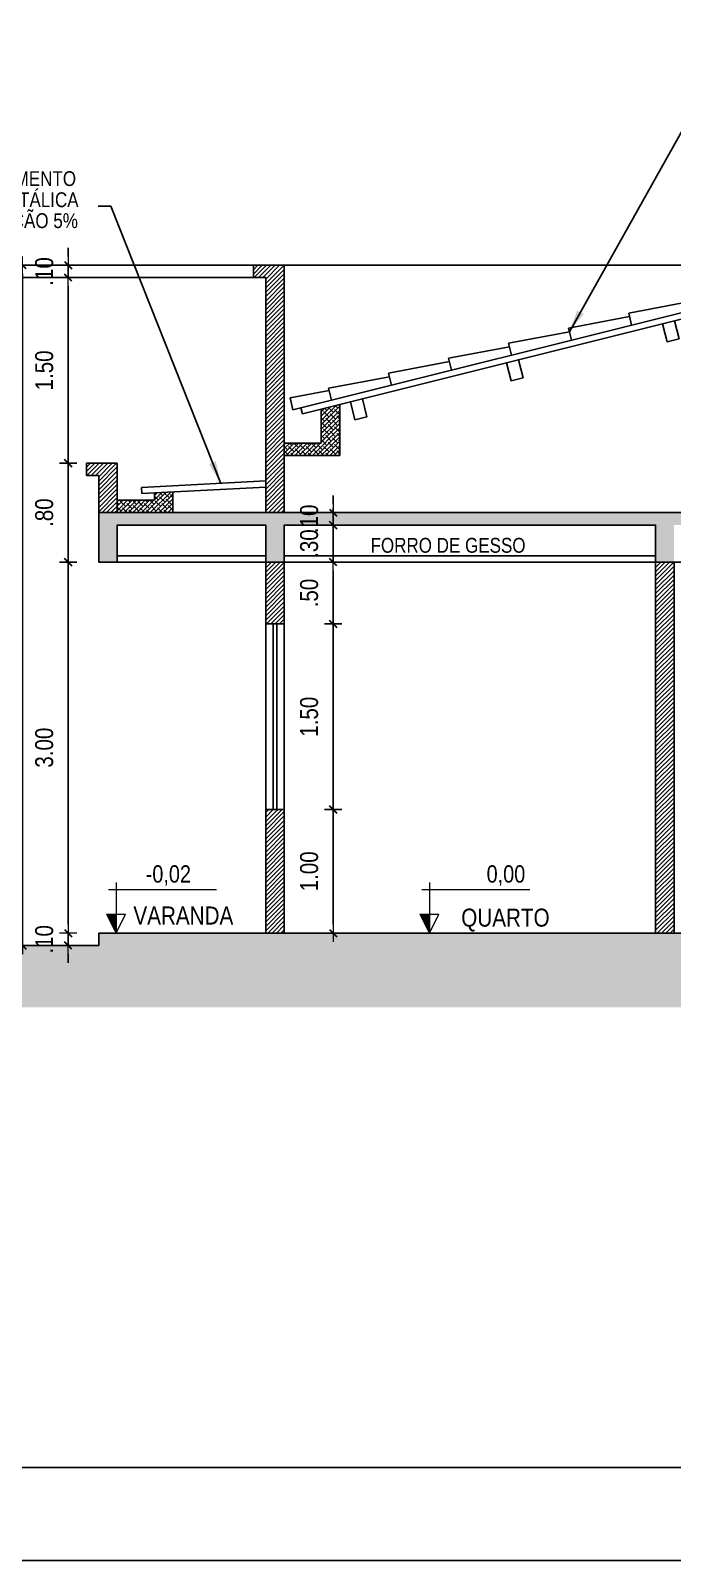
# Model space of a CAD drawing. Header units: millimetres. Extents: x -6300 to 1991, y -4770 to 4545.
# Drawn here: x 1430.49 to 1435.68, y 90.19 to 102.56 of the extents above; entities that cross this region are included whole.
import ezdxf
from ezdxf.enums import TextEntityAlignment as Align

# ---------------------------------------------------------------- set-up
doc = ezdxf.new("R2010")
doc.units = ezdxf.units.MM
doc.header["$LTSCALE"] = 20
doc.header["$MEASUREMENT"] = 0
doc.layers.get('0').update_dxf_attribs({"linetype": 'CONTINUOUS'})
doc.layers.get('DEFPOINTS').update_dxf_attribs({"linetype": 'CONTINUOUS'})
for name, color, linetype in [('COBERTA', 6, 'CONTINUOUS'), ('COTA', 7, 'CONTINUOUS'), ('E-txt-g', 3, 'CONTINUOUS')]:
    doc.layers.add(name, color=color, linetype=linetype)
for name, color, linetype, lineweight in [('E-Cta-W', 7, 'CONTINUOUS', 20), ('E-Pen-C', 4, 'CONTINUOUS', 15), ('E-Pen-G', 3, 'CONTINUOUS', 30), ('E-Txt-W', 7, 'CONTINUOUS', 20)]:
    doc.layers.add(name, color=color, linetype=linetype, lineweight=lineweight)
doc.styles.add('F2', font='ARIALN.TTF')
doc.styles.add('REG60', font='romans.shx', dxfattribs={"width": 0.8, "height": 0.15})
doc.styles.add('REG80', font='romans.shx', dxfattribs={"width": 0.8, "height": 0.2})
doc.dimstyles.new('DIMENSION-1', dxfattribs={"dimtxt": 0.145, "dimasz": 0.07, "dimexe": 1, "dimexo": 0, "dimgap": 0.12, "dimtad": 1, "dimzin": 7, "dimdsep": 46, "dimtxsty": 'F2', "dimblk1": 'TRACO', "dimblk2": 'TRACO', "dimsah": 1, "dimcen": 1, "dimse1": 1, "dimse2": 1, "dimclrd": 4, "dimclre": 256, "dimclrt": 4, "dimadec": 8, "dimazin": 0, "dimtfac": 1, "dimtix": 1, "dimtmove": 2, "dimatfit": 3, "dimldrblk": 'TRACO', "dimfxl": 1, "dimtolj": 1, "dimtzin": 0, "dimarcsym": 0})
doc.dimstyles.get("Standard").update_dxf_attribs({"dimtxt": 0.18, "dimasz": 0.18, "dimexe": 0.18, "dimexo": 0.0625, "dimgap": 0.09, "dimtad": 0, "dimtih": 1, "dimtoh": 1, "dimdec": 4, "dimzin": 0, "dimdsep": 46, "dimtxsty": 'Standard', "dimcen": 0.09, "dimadec": 0, "dimazin": 0, "dimtfac": 1, "dimtdec": 4, "dimtofl": 0, "dimtmove": 0, "dimatfit": 3, "dimfxl": 1, "dimtolj": 1, "dimtzin": 0, "dimarcsym": 0})
pattern_1 = [(45, (17.113985, 152.519356), (-0.01767766953, 0.01767766953), []), (135, (17.113985, 152.519356), (-0.0530330086, 0.01767766953), [0.0625, -0.0375])]

# ---------------------------------------------------------------- blocks, each defined once
blk = doc.blocks.new('TXT-AMB75')
at = {"layer": 'E-txt-g', "style": 'REG80', "width": 0.8, "flags": 8}
blk.add_attdef('TXT', text='', height=0.2, dxfattribs=at).set_placement((0.005, 0.296), align=Align.CENTER)
at = {"layer": 'E-Txt-W', "style": 'REG60', "width": 0.8, "flags": 8}
blk.add_attdef('TXT', text='', height=0.15, dxfattribs=at).set_placement((0.005, 0.027), align=Align.CENTER)
blk = doc.blocks.new('Ind-Nivel-CT2')
at = {"color": 4}
for p, q in [((0, 0.587), (0, 0)), ((-0.088, 0.505), (1.16, 0.505)), ((-0.109, 0.218), (0, 0)), ((-0.109, 0.218), (0.109, 0.218)), ((0, 0), (0.109, 0.218))]:
    blk.add_line(p, q, dxfattribs=at)
blk.add_solid([(-0.109, 0.218), (0, 0.218), (0, 0)], dxfattribs=at)
at = {"color": 4, "style": 'F2'}
blk.add_attdef('NIVEL1', (0.162, 0.601), '', height=0.2, dxfattribs=at)
blk = doc.blocks.new('TRACO')
at = {"layer": 'E-Pen-C'}
for p, q in [((-1, 0), (1, 0)), ((0, 1), (0, -1))]:
    blk.add_line(p, q, dxfattribs=at)
at = {"layer": 'E-Pen-G'}
blk.add_line((-0.42, -0.42), (0.42, 0.42), dxfattribs=at)
blk = doc.blocks.new('*D643')
at = {"layer": 'COTA', "color": 4, "linetype": 'Continuous', "lineweight": -2}
blk.add_line((1432.934, 95.33), (1432.934, 96.19), dxfattribs=at)
at = {"layer": 'DEFPOINTS', "color": 0, "linetype": 'Continuous'}
for p in [(1432.544, 96.26, -0.217), (1432.934, 96.26), (1432.539, 95.26)]:
    blk.add_point(p, dxfattribs=at)
at = {"layer": 'COTA', "color": 4, "linetype": 'Continuous', "lineweight": -2, "xscale": 0.07, "yscale": 0.07, "zscale": 0.07}
for p, rotation in [((1432.934, 96.26), 90), ((1432.934, 95.26), 270)]:
    blk.add_blockref('TRACO', p, dxfattribs=dict(at, rotation=rotation))
at = {"layer": 'COTA', "color": 4, "linetype": 'Continuous', "insert": (1432.74, 95.76), "char_height": 0.145, "attachment_point": 5, "rotation": 90, "style": 'F2'}
blk.add_mtext('\\A1;1.00', dxfattribs=at)
blk = doc.blocks.new('*D644')
at = {"layer": 'COTA', "color": 4, "linetype": 'Continuous', "lineweight": -2}
blk.add_line((1432.934, 96.33), (1432.934, 97.69), dxfattribs=at)
at = {"layer": 'DEFPOINTS', "color": 0, "linetype": 'Continuous'}
for p in [(1432.539, 97.76), (1432.934, 97.76), (1432.544, 96.26, -0.217)]:
    blk.add_point(p, dxfattribs=at)
at = {"layer": 'COTA', "color": 4, "linetype": 'Continuous', "lineweight": -2, "xscale": 0.07, "yscale": 0.07, "zscale": 0.07}
for p, rotation in [((1432.934, 97.76), 90), ((1432.934, 96.26), 270)]:
    blk.add_blockref('TRACO', p, dxfattribs=dict(at, rotation=rotation))
at = {"layer": 'COTA', "color": 4, "linetype": 'Continuous', "insert": (1432.74, 97.01), "char_height": 0.145, "attachment_point": 5, "rotation": 90, "style": 'F2'}
blk.add_mtext('\\A1;1.50', dxfattribs=at)
blk = doc.blocks.new('*D645')
at = {"layer": 'COTA', "color": 4, "linetype": 'Continuous', "lineweight": -2}
blk.add_line((1432.934, 97.83), (1432.934, 98.19), dxfattribs=at)
at = {"layer": 'DEFPOINTS', "color": 0, "linetype": 'Continuous'}
for p in [(1432.539, 98.26), (1432.934, 98.26), (1432.539, 97.76)]:
    blk.add_point(p, dxfattribs=at)
at = {"layer": 'COTA', "color": 4, "linetype": 'Continuous', "lineweight": -2, "xscale": 0.07, "yscale": 0.07, "zscale": 0.07}
for p, rotation in [((1432.934, 98.26), 90), ((1432.934, 97.76), 270)]:
    blk.add_blockref('TRACO', p, dxfattribs=dict(at, rotation=rotation))
at = {"layer": 'COTA', "color": 4, "linetype": 'Continuous', "insert": (1432.74, 98.01), "char_height": 0.145, "attachment_point": 5, "rotation": 90, "style": 'F2'}
blk.add_mtext('\\A1;.50', dxfattribs=at)
blk = doc.blocks.new('*D646')
at = {"layer": 'COTA', "color": 4, "linetype": 'Continuous', "lineweight": -2}
for p, q in [((1432.934, 98.63), (1432.934, 98.7)), ((1432.934, 98.26), (1432.934, 98.56)), ((1432.934, 98.19), (1432.934, 98.12))]:
    blk.add_line(p, q, dxfattribs=at)
at = {"layer": 'DEFPOINTS', "color": 0, "linetype": 'Continuous'}
for p in [(1432.539, 98.56, -0.247), (1432.934, 98.56), (1432.539, 98.26)]:
    blk.add_point(p, dxfattribs=at)
at = {"layer": 'COTA', "color": 4, "linetype": 'Continuous', "lineweight": -2, "xscale": 0.07, "yscale": 0.07, "zscale": 0.07}
for p, rotation in [((1432.934, 98.56), 270), ((1432.934, 98.26), 90)]:
    blk.add_blockref('TRACO', p, dxfattribs=dict(at, rotation=rotation))
at = {"layer": 'COTA', "color": 4, "linetype": 'Continuous', "insert": (1432.74, 98.41), "char_height": 0.145, "attachment_point": 5, "rotation": 90, "style": 'F2'}
blk.add_mtext('\\A1;.30', dxfattribs=at)
blk = doc.blocks.new('*D647')
at = {"layer": 'COTA', "color": 4, "linetype": 'Continuous', "lineweight": -2}
for p, q in [((1432.934, 98.73), (1432.934, 98.8)), ((1432.934, 98.56), (1432.934, 98.66)), ((1432.934, 98.49), (1432.934, 98.42))]:
    blk.add_line(p, q, dxfattribs=at)
at = {"layer": 'DEFPOINTS', "color": 0, "linetype": 'Continuous'}
for p in [(1432.539, 98.66, -0.247), (1432.934, 98.66), (1432.539, 98.56, -0.247)]:
    blk.add_point(p, dxfattribs=at)
at = {"layer": 'COTA', "color": 4, "linetype": 'Continuous', "lineweight": -2, "xscale": 0.07, "yscale": 0.07, "zscale": 0.07}
for p, rotation in [((1432.934, 98.66), 270), ((1432.934, 98.56), 90)]:
    blk.add_blockref('TRACO', p, dxfattribs=dict(at, rotation=rotation))
at = {"layer": 'COTA', "color": 4, "linetype": 'Continuous', "insert": (1432.74, 98.61), "char_height": 0.145, "attachment_point": 5, "rotation": 90, "style": 'F2'}
blk.add_mtext('\\A1;.10', dxfattribs=at)
blk = doc.blocks.new('*D648')
at = {"layer": 'COTA', "color": 4, "linetype": 'Continuous', "lineweight": -2}
for p, q in [((1430.793, 95.33), (1430.793, 95.4)), ((1430.793, 95.16), (1430.793, 95.26)), ((1430.793, 95.09), (1430.793, 95.02))]:
    blk.add_line(p, q, dxfattribs=at)
at = {"layer": 'DEFPOINTS', "color": 0, "linetype": 'Continuous'}
for p in [(1430.793, 95.26), (1431.039, 95.26, -0.247), (1431.039, 95.16, -0.247)]:
    blk.add_point(p, dxfattribs=at)
at = {"layer": 'COTA', "color": 4, "linetype": 'Continuous', "lineweight": -2, "xscale": 0.07, "yscale": 0.07, "zscale": 0.07}
for p, rotation in [((1430.793, 95.26), 270), ((1430.793, 95.16), 90)]:
    blk.add_blockref('TRACO', p, dxfattribs=dict(at, rotation=rotation))
at = {"layer": 'COTA', "color": 4, "linetype": 'Continuous', "insert": (1430.599, 95.21), "char_height": 0.145, "attachment_point": 5, "rotation": 90, "style": 'F2'}
blk.add_mtext('\\A1;.10', dxfattribs=at)
blk = doc.blocks.new('*D649')
at = {"layer": 'COTA', "color": 4, "linetype": 'Continuous', "lineweight": -2}
blk.add_line((1430.793, 95.33), (1430.793, 98.19), dxfattribs=at)
at = {"layer": 'DEFPOINTS', "color": 0, "linetype": 'Continuous'}
for p in [(1430.793, 98.26), (1431.039, 98.26), (1431.039, 95.26, -0.247)]:
    blk.add_point(p, dxfattribs=at)
at = {"layer": 'COTA', "color": 4, "linetype": 'Continuous', "lineweight": -2, "xscale": 0.07, "yscale": 0.07, "zscale": 0.07}
for p, rotation in [((1430.793, 98.26), 90), ((1430.793, 95.26), 270)]:
    blk.add_blockref('TRACO', p, dxfattribs=dict(at, rotation=rotation))
at = {"layer": 'COTA', "color": 4, "linetype": 'Continuous', "insert": (1430.599, 96.76), "char_height": 0.145, "attachment_point": 5, "rotation": 90, "style": 'F2'}
blk.add_mtext('\\A1;3.00', dxfattribs=at)
blk = doc.blocks.new('*D650')
at = {"layer": 'COTA', "color": 4, "linetype": 'Continuous', "lineweight": -2}
blk.add_line((1430.793, 98.33), (1430.793, 98.99), dxfattribs=at)
at = {"layer": 'DEFPOINTS', "color": 0, "linetype": 'Continuous'}
for p in [(1430.793, 99.06), (1431.039, 99.06), (1431.039, 98.26)]:
    blk.add_point(p, dxfattribs=at)
at = {"layer": 'COTA', "color": 4, "linetype": 'Continuous', "lineweight": -2, "xscale": 0.07, "yscale": 0.07, "zscale": 0.07}
for p, rotation in [((1430.793, 99.06), 90), ((1430.793, 98.26), 270)]:
    blk.add_blockref('TRACO', p, dxfattribs=dict(at, rotation=rotation))
at = {"layer": 'COTA', "color": 4, "linetype": 'Continuous', "insert": (1430.599, 98.66), "char_height": 0.145, "attachment_point": 5, "rotation": 90, "style": 'F2'}
blk.add_mtext('\\A1;.80', dxfattribs=at)
blk = doc.blocks.new('*D651')
at = {"layer": 'COTA', "color": 4, "linetype": 'Continuous', "lineweight": -2}
blk.add_line((1430.793, 99.13), (1430.793, 100.49), dxfattribs=at)
at = {"layer": 'DEFPOINTS', "color": 0, "linetype": 'Continuous'}
for p in [(1430.793, 100.56), (1430.964, 100.56, -0.493), (1431.039, 99.06)]:
    blk.add_point(p, dxfattribs=at)
at = {"layer": 'COTA', "color": 4, "linetype": 'Continuous', "lineweight": -2, "xscale": 0.07, "yscale": 0.07, "zscale": 0.07}
for p, rotation in [((1430.793, 100.56), 90), ((1430.793, 99.06), 270)]:
    blk.add_blockref('TRACO', p, dxfattribs=dict(at, rotation=rotation))
at = {"layer": 'COTA', "color": 4, "linetype": 'Continuous', "insert": (1430.599, 99.81), "char_height": 0.145, "attachment_point": 5, "rotation": 90, "style": 'F2'}
blk.add_mtext('\\A1;1.50', dxfattribs=at)
blk = doc.blocks.new('*D652')
at = {"layer": 'COTA', "color": 4, "linetype": 'Continuous', "lineweight": -2}
for p, q in [((1430.793, 100.73), (1430.793, 100.8)), ((1430.793, 100.56), (1430.793, 100.66)), ((1430.793, 100.49), (1430.793, 100.42))]:
    blk.add_line(p, q, dxfattribs=at)
at = {"layer": 'DEFPOINTS', "color": 0, "linetype": 'Continuous'}
for p in [(1430.793, 100.66), (1430.964, 100.66, -0.493), (1430.964, 100.56, -0.493)]:
    blk.add_point(p, dxfattribs=at)
at = {"layer": 'COTA', "color": 4, "linetype": 'Continuous', "lineweight": -2, "xscale": 0.07, "yscale": 0.07, "zscale": 0.07}
for p, rotation in [((1430.793, 100.66), 270), ((1430.793, 100.56), 90)]:
    blk.add_blockref('TRACO', p, dxfattribs=dict(at, rotation=rotation))
at = {"layer": 'COTA', "color": 4, "linetype": 'Continuous', "insert": (1430.599, 100.61), "char_height": 0.145, "attachment_point": 5, "rotation": 90, "style": 'F2'}
blk.add_mtext('\\A1;.10', dxfattribs=at)
blk = doc.blocks.new('*D653')
at = {"layer": 'COTA', "color": 4, "linetype": 'Continuous', "lineweight": -2}
blk.add_line((1430.422, 100.59), (1430.422, 95.23), dxfattribs=at)
at = {"layer": 'DEFPOINTS', "color": 0, "linetype": 'Continuous'}
for p in [(1431.195, 100.66, -0.493), (1430.422, 95.16), (1431.039, 95.16, -0.247)]:
    blk.add_point(p, dxfattribs=at)
at = {"layer": 'COTA', "color": 4, "linetype": 'Continuous', "lineweight": -2, "xscale": 0.07, "yscale": 0.07, "zscale": 0.07}
for p, rotation in [((1430.422, 100.66), 90), ((1430.422, 95.16), 270)]:
    blk.add_blockref('TRACO', p, dxfattribs=dict(at, rotation=rotation))
at = {"layer": 'COTA', "color": 4, "linetype": 'Continuous', "insert": (1430.228, 97.91), "char_height": 0.145, "attachment_point": 5, "rotation": 90, "style": 'F2'}
blk.add_mtext('\\A1;5.50', dxfattribs=at)

msp = doc.modelspace()

# ---------------------------------------------------------------- hatches: boundary and pattern name
at = {"layer": 'COTA', "linetype": 'Continuous'}
h = msp.add_hatch(dxfattribs=at)
h.set_pattern_fill('ANSI31', color=8, scale=0.2, style=0)
h.set_pattern_definition([(45, (17.113985, 152.519356), (-0.01767766953, 0.01767766953), [])])
h.paths.add_polyline_path([(1430.939, 99.06), (1430.939, 98.96), (1431.039, 98.96), (1431.039, 98.66), (1431.189, 98.66), (1431.189, 99.06)])
h.paths.add_polyline_path([(1432.539, 100.66), (1432.289, 100.66), (1432.289, 100.56), (1432.389, 100.56), (1432.389, 98.66), (1432.539, 98.66)])
h.paths.add_polyline_path([(1432.389, 97.76), (1432.539, 97.76), (1432.539, 98.26), (1432.389, 98.26)])
h.paths.add_polyline_path([(1432.539, 96.26), (1432.389, 96.26), (1432.389, 95.26), (1432.539, 95.26)])
h.paths.add_polyline_path([(1435.539, 95.26), (1435.689, 95.26), (1435.689, 98.26), (1435.539, 98.26)])
h.paths.add_polyline_path([(1436.989, 98.26), (1436.839, 98.26), (1436.839, 95.26), (1436.989, 95.26)])
h.paths.add_polyline_path([(1441.739, 97.36), (1441.889, 97.36), (1441.889, 98.26), (1441.739, 98.26)])
h.paths.add_polyline_path([(1443.239, 95.26), (1443.389, 95.26), (1443.389, 98.26), (1443.239, 98.26)])
h.paths.add_polyline_path([(1443.389, 99.61), (1443.239, 99.61), (1443.239, 98.66), (1443.389, 98.66)])
h = msp.add_hatch(dxfattribs=at)
h.set_pattern_fill('ANSI38', color=8, scale=0.2, style=0)
h.set_pattern_definition(pattern_1)
h.paths.add_polyline_path([(1432.989, 99.536), (1432.838, 99.498), (1432.838, 99.222), (1432.539, 99.222), (1432.539, 99.122), (1432.989, 99.122)])
h.paths.add_polyline_path([(1431.639, 98.827), (1431.489, 98.82), (1431.489, 98.76), (1431.189, 98.76), (1431.189, 98.66), (1431.639, 98.66)])
h = msp.add_hatch(dxfattribs=at)
h.set_pattern_fill('ANSI38', color=8, scale=0.2, style=0)
h.set_pattern_definition(pattern_1)
h.paths.add_polyline_path([(1431.039, 98.66), (1431.039, 98.26), (1431.189, 98.26), (1431.189, 98.56), (1432.389, 98.56), (1432.389, 98.26), (1432.539, 98.26), (1432.539, 98.56), (1435.539, 98.56), (1435.539, 98.26), (1435.689, 98.26), (1435.689, 98.56), (1436.839, 98.56), (1436.839, 98.26), (1436.989, 98.26), (1436.989, 98.56), (1441.739, 98.56), (1441.739, 98.26), (1441.889, 98.26), (1441.889, 98.56), (1443.239, 98.56), (1443.239, 98.26), (1443.389, 98.26), (1443.389, 98.66)])
h = msp.add_hatch(dxfattribs=at)
h.set_pattern_fill('ANSI38', color=8, scale=0.4, style=0)
h.set_pattern_definition([(45, (144.29405, -69.83677), (-0.035355339, 0.035355339), []), (135, (144.29405, -69.83677), (-0.1060660172, 0.035355339), [0.125, -0.075])])
h.paths.add_polyline_path([(1444.586, 95.16), (1443.389, 95.16), (1443.389, 95.26), (1431.039, 95.26), (1431.039, 95.16), (1426.039, 95.16), (1426.039, 95.36), (1421.886, 95.36), (1421.886, 94.66), (1444.586, 94.66)])

# ---------------------------------------------------------------- linework, layer by layer
at = {"color": 2}
msp.add_lwpolyline([(1387.919, 90.189), (1460.276, 90.189), (1460.276, 134.739), (1387.919, 134.739)], close=True, dxfattribs=at)
at = {"color": 1}
msp.add_lwpolyline([(1389.794, 133.989), (1459.526, 133.989), (1459.526, 90.939), (1389.794, 90.939)], close=True, dxfattribs=at)
at = {"layer": 'COBERTA', "color": 2}
for p, q in [((1432.609, 99.492, 8.023), (1436.564, 100.481, 8.023)), ((1432.685, 99.46, 8.023), (1436.564, 100.43, 8.023))]:
    msp.add_line(p, q, dxfattribs=at)
at = {"layer": 'COBERTA'}
for p, q in [((1435.322, 100.274, 8.023), (1435.815, 100.366, 8.023)), ((1434.837, 100.152, 8.023), (1435.329, 100.245, 8.023)), ((1435.346, 100.177, 8.023), (1435.322, 100.274, 8.023)), ((1434.352, 100.031, 8.023), (1434.844, 100.123, 8.023)), ((1434.861, 100.055, 8.023), (1434.837, 100.152, 8.023)), ((1433.867, 99.91, 8.023), (1434.359, 100.002, 8.023)), ((1434.376, 99.934, 8.023), (1434.352, 100.031, 8.023)), ((1433.382, 99.789, 8.023), (1433.874, 99.881, 8.023)), ((1433.891, 99.813, 8.023), (1433.867, 99.91, 8.023)), ((1432.897, 99.667, 8.023), (1433.389, 99.759, 8.023)), ((1433.406, 99.692, 8.023), (1433.382, 99.789, 8.023)), ((1432.585, 99.589, 8.023), (1432.902, 99.649, 8.023)), ((1432.609, 99.492, 8.023), (1432.585, 99.589, 8.023)), ((1432.921, 99.57, 8.023), (1432.897, 99.667, 8.023))]:
    msp.add_line(p, q, dxfattribs=at)
at = {"layer": 'COBERTA', "color": 2, "elevation": 8.023}
for points in [[(1435.632, 100.042), (1435.596, 100.187), (1435.693, 100.212), (1435.729, 100.066)], [(1434.371, 99.727), (1434.334, 99.872), (1434.431, 99.896), (1434.468, 99.751)], [(1433.11, 99.411), (1433.073, 99.557), (1433.17, 99.581), (1433.207, 99.436)]]:
    msp.add_lwpolyline(points, close=True, dxfattribs=at)
at = {"layer": 'COTA', "color": 2, "linetype": 'Continuous'}
for p, q in [((1432.289, 100.66, 3.397), (1429.639, 100.66, 3.397)), ((1432.289, 100.56, 3.397), (1429.639, 100.56, 3.397)), ((1432.673, 99.508, 8.023), (1432.685, 99.46, 8.023))]:
    msp.add_line(p, q, dxfattribs=at)
at = {"layer": 'COTA', "color": 5, "linetype": 'Continuous'}
for p, q in [((1432.539, 100.66, 3.397), (1432.289, 100.66, 3.397)), ((1432.289, 100.66, 3.644), (1432.289, 100.56, 3.644)), ((1432.389, 100.56, 3.397), (1432.289, 100.56, 3.397)), ((1432.389, 100.56, 3.644), (1432.389, 98.66, 3.89)), ((1432.539, 100.66, 3.644), (1432.539, 98.66, 3.89)), ((1432.838, 99.498, 8.023), (1432.838, 99.222, 8.023)), ((1432.989, 99.536, 4.067), (1432.989, 99.122, 4.067)), ((1432.838, 99.222, 7.834), (1432.539, 99.222, 7.834)), ((1432.989, 99.122, 7.834), (1432.539, 99.122, 7.834)), ((1431.189, 99.06, 3.397), (1430.939, 99.06, 3.397)), ((1430.939, 99.06, 3.644), (1430.939, 98.96, 3.644)), ((1431.039, 98.96, 3.397), (1430.939, 98.96, 3.397)), ((1431.189, 99.06, 3.644), (1431.039, 99.06, 3.644)), ((1431.189, 99.06, 3.644), (1431.039, 99.06, 3.644)), ((1431.039, 98.96, 3.89), (1431.039, 98.26, 3.89)), ((1431.189, 99.06, 3.89), (1431.189, 98.66, 3.89)), ((1431.639, 98.827, 4.688), (1431.639, 98.66, 4.688)), ((1431.489, 98.76, 4.499), (1431.189, 98.76, 4.499)), ((1431.489, 98.82, 4.688), (1431.489, 98.76, 4.688)), ((1443.389, 98.66, 3.644), (1431.039, 98.66, 3.644)), ((1431.189, 98.66, 5.107), (1431.039, 98.66, 3.89)), ((1431.189, 98.56, 3.89), (1431.189, 98.26, 3.89)), ((1432.389, 98.56, 3.644), (1431.189, 98.56, 3.644)), ((1432.389, 98.56, 3.89), (1432.389, 97.76, 3.89)), ((1432.539, 98.56, 3.89), (1432.539, 97.76, 3.89)), ((1435.539, 98.56, 3.644), (1432.539, 98.56, 3.644)), ((1435.539, 98.56, 3.89), (1435.539, 95.26, 3.89)), ((1443.389, 98.26, 3.644), (1431.039, 98.26, 3.644)), ((1432.539, 97.76, 3.674), (1432.389, 97.76, 3.671)), ((1432.539, 96.26, 3.674), (1432.389, 96.26, 3.671)), ((1432.389, 96.26, 3.89), (1432.389, 95.26, 3.89)), ((1432.539, 96.26, 3.89), (1432.539, 95.26, 3.89))]:
    msp.add_line(p, q, dxfattribs=at)
at = {"layer": 'COTA', "color": 6, "linetype": 'Continuous'}
for p, q in [((1439.989, 100.66, 3.644), (1432.539, 100.66, 3.644)), ((1432.389, 98.916, 4.499), (1431.384, 98.864, 4.499)), ((1431.384, 98.864, 4.499), (1431.387, 98.814, 4.499)), ((1432.389, 98.866, 4.499), (1431.387, 98.814, 4.499))]:
    msp.add_line(p, q, dxfattribs=at)
at = {"layer": 'COTA', "color": 7, "linetype": 'Continuous'}
for p, q in [((1432.389, 98.31, 3.644), (1431.189, 98.31, 3.644)), ((1435.539, 98.31, 3.644), (1432.539, 98.31, 3.644)), ((1432.449, 97.76, 3.89), (1432.449, 96.26, 3.89)), ((1432.479, 97.76, 3.89), (1432.479, 96.26, 3.89))]:
    msp.add_line(p, q, dxfattribs=at)
at = {"layer": 'COTA', "color": 8, "linetype": 'Continuous'}
for p, q in [((1432.389, 97.76, 3.89), (1432.389, 96.26, 3.89)), ((1432.539, 97.76, 3.89), (1432.539, 96.26, 3.89))]:
    msp.add_line(p, q, dxfattribs=at)
at = {"layer": 'COTA', "color": 1, "linetype": 'Continuous'}
for p, q in [((1443.389, 95.26, 3.89), (1431.039, 95.26, 3.644)), ((1431.039, 95.26, 3.644), (1431.039, 95.16, 3.644)), ((1431.039, 95.16, 3.644), (1426.039, 95.16, 3.644))]:
    msp.add_line(p, q, dxfattribs=at)
at = {"layer": 'COTA', "color": 5, "linetype": 'Continuous', "elevation": 3.644}
for points in [[(1432.289, 100.66), (1432.289, 100.56), (1432.389, 100.56), (1432.389, 98.66), (1432.539, 98.66), (1432.539, 100.66), (1432.289, 100.66)], [(1431.039, 98.66), (1431.039, 98.26), (1431.189, 98.26), (1431.189, 98.56), (1432.389, 98.56), (1432.389, 98.26), (1432.539, 98.26), (1432.539, 98.56), (1435.539, 98.56), (1435.539, 98.26), (1435.689, 98.26)], [(1443.389, 98.66), (1431.039, 98.66)]]:
    msp.add_lwpolyline(points, dxfattribs=at)
at = {"layer": 'COTA', "color": 5, "linetype": 'Continuous', "elevation": 3.89}
for points in [[(1432.389, 98.26), (1432.539, 98.26), (1432.539, 97.76), (1432.389, 97.76)], [(1435.539, 98.26), (1435.689, 98.26), (1435.689, 95.26), (1435.539, 95.26)], [(1432.389, 96.26), (1432.539, 96.26), (1432.539, 95.26), (1432.389, 95.26)]]:
    msp.add_lwpolyline(points, close=True, dxfattribs=at)

# ---------------------------------------------------------------- block references
ref = msp.add_blockref('TXT-AMB75', (1431.719, 95.114, 9.467), dxfattribs=dict(xscale=0.7290000000000001, yscale=0.7290000000000001, zscale=0.7290000000000001))
ref.add_attrib('TXT', 'VARANDA', dxfattribs={"layer": 'E-txt-g', "color": 2, "height": 0.1458, "style": 'F2'}).set_placement((1431.723, 95.33, 9.467), align=Align.CENTER)
ref = msp.add_blockref('TXT-AMB75', (1434.322, 95.097, 9.511), dxfattribs=dict(xscale=0.7290000000000001, yscale=0.7290000000000001, zscale=0.7290000000000001))
ref.add_attrib('TXT', 'QUARTO', dxfattribs={"layer": 'E-txt-g', "color": 2, "height": 0.1458, "style": 'F2'}).set_placement((1434.326, 95.313, 9.511), align=Align.CENTER)
at = {"layer": 'E-Cta-W'}
ref = msp.add_blockref('Ind-Nivel-CT2', (1431.179, 95.26, 3.646), dxfattribs=dict(at, xscale=0.7, yscale=0.7, zscale=0.7))
ref.add_attrib('NIVEL1', '-0,02', (1431.419, 95.669, 3.646), dxfattribs={"layer": '0', "height": 0.14, "style": 'F2'})
ref = msp.add_blockref('Ind-Nivel-CT2', (1433.711, 95.26, 3.691), dxfattribs=dict(at, xscale=0.7, yscale=0.7, zscale=0.7))
ref.add_attrib('NIVEL1', '     0,00', (1433.951, 95.669, 3.691), dxfattribs={"layer": '0', "height": 0.14, "style": 'F2'})

# ---------------------------------------------------------------- texts
at = {"color": 7, "style": 'F2'}
for s, p in [('TELHADO COM TELHA FIBROCIMENTO', (1428.275, 101.301, -27.576)), ('ESTRUTURA EM MADEIRA OU METÁLICA', (1428.158, 101.13, -27.576)), ('INCLINAÇÃO 5%%%', (1429.794, 100.961, -27.576)), ('FORRO DE GESSO', (1433.236, 98.336, -1.952))]:
    msp.add_text(s, height=0.12, dxfattribs=at).set_placement(p)

# ---------------------------------------------------------------- dimensions: what is measured, and where the dimension line sits
at = {"layer": 'COTA', "color": 7, "linetype": 'Continuous'}
for base, p1, p2, picture, middle in [((1430.422, 95.16, 3.89), (1431.195, 100.66, 3.397), (1431.039, 95.16, 3.644), '*D653', (1430.228, 97.91, 3.89)), ((1430.793, 100.66, 3.89), (1430.964, 100.56, 3.397), (1430.964, 100.66, 3.397), '*D652', (1430.599, 100.61, 3.89)), ((1430.793, 100.56, 3.89), (1431.039, 99.06, 3.89), (1430.964, 100.56, 3.397), '*D651', (1430.599, 99.81, 3.89)), ((1430.793, 99.06, 3.89), (1431.039, 98.26, 3.89), (1431.039, 99.06, 3.89), '*D650', (1430.599, 98.66, 3.89)), ((1432.934, 98.66, 3.89), (1432.539, 98.56, 3.644), (1432.539, 98.66, 3.644), '*D647', (1432.74, 98.61, 3.89)), ((1432.934, 98.56, 3.89), (1432.539, 98.26, 3.89), (1432.539, 98.56, 3.644), '*D646', (1432.74, 98.41, 3.89)), ((1430.793, 98.26, 3.89), (1431.039, 95.26, 3.644), (1431.039, 98.26, 3.89), '*D649', (1430.599, 96.76, 3.89)), ((1432.934, 98.26, 3.89), (1432.539, 97.76, 3.89), (1432.539, 98.26, 3.89), '*D645', (1432.74, 98.01, 3.89)), ((1432.934, 97.76, 3.89), (1432.544, 96.26, 3.674), (1432.539, 97.76, 3.89), '*D644', (1432.74, 97.01, 3.89)), ((1432.934, 96.26, 3.89), (1432.539, 95.26, 3.89), (1432.544, 96.26, 3.674), '*D643', (1432.74, 95.76, 3.89)), ((1430.793, 95.26, 3.89), (1431.039, 95.16, 3.644), (1431.039, 95.26, 3.644), '*D648', (1430.599, 95.21, 3.89))]:
    dim = msp.add_linear_dim(base=base, p1=p1, p2=p2, angle=90, dimstyle='DIMENSION-1', override={"dimadec": 0, "dimfxl": 0.06}, dxfattribs=at)
    dim.commit()
    dim.dimension.update_dxf_attribs({"geometry": picture, "text_midpoint": middle})

# ---------------------------------------------------------------- leaders
at = {"layer": 'E-Cta-W', "color": 4}
for points in [[(1434.844, 100.123, 3.89), (1435.91, 102.028, 3.89), (1436.011, 102.029, 3.89)], [(1432.025, 98.897, -27.33), (1431.136, 101.137, -27.33), (1431.035, 101.138, -27.33)]]:
    msp.add_leader(points, dimstyle='Standard', dxfattribs=at)

doc.saveas('drawing.dxf')
